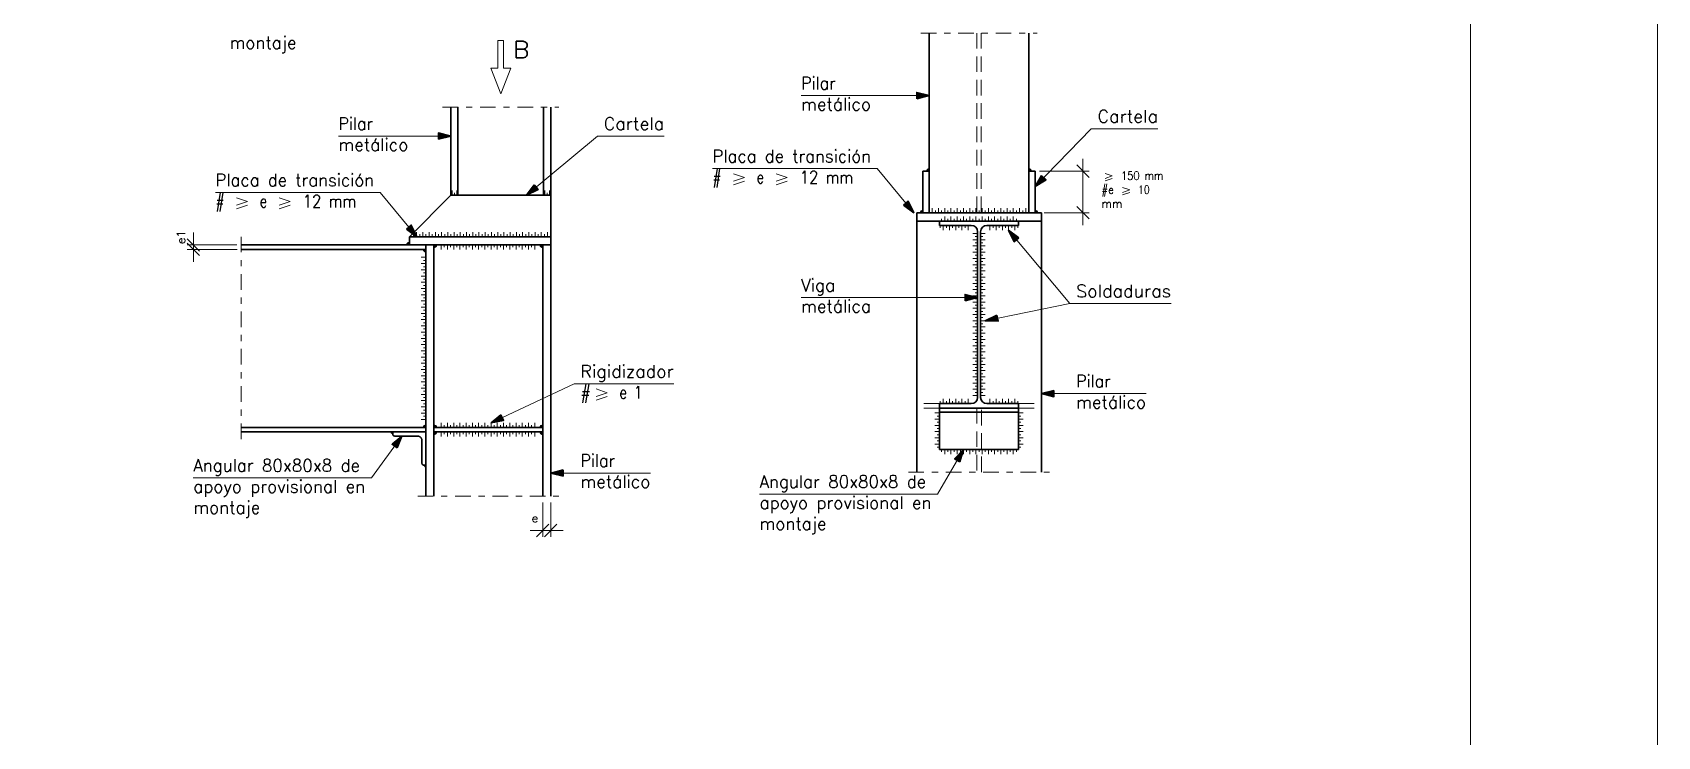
# Model space of a CAD drawing. Header units: millimetres. Extents: x 0 to 84, y 0 to 59.4.
# Drawn here: x 57.93 to 84, y 30.15 to 41.45 of the extents above; entities that cross this region are included whole.
import ezdxf
from ezdxf.enums import TextEntityAlignment as Align

# ---------------------------------------------------------------- set-up
doc = ezdxf.new("R2010")
doc.units = ezdxf.units.MM
doc.linetypes.add('DASHDOT', pattern=[0.5, 0.25, -0.125, 0, -0.125])
doc.linetypes.add('DASHED', pattern=[0.375, 0.25, -0.125])
for name, color, linetype, lineweight in [('0-CYPE0', 1, 'Continuous', 13), ('0-CYPE1', 2, 'Continuous', 18), ('0-CYPE2', 4, 'Continuous', 35), ('RECUAD_LIMITES', 2, 'Continuous', 0), ('RECUAD_MARCO', 1, 'Continuous', 20)]:
    doc.layers.add(name, color=color, linetype=linetype, lineweight=lineweight)
doc.styles.add('CYPETXT', font='romans__.ttf', dxfattribs={"height": 0.2})

msp = doc.modelspace()

# ---------------------------------------------------------------- hatches: boundary and pattern name
at = {"layer": '0-CYPE1'}
h = msp.add_hatch(color=256, dxfattribs=at)
edge = h.paths.add_edge_path(flags=0)
edge.add_line((72.316, 39.221), (72.316, 39.263))
edge.add_arc((72.316, 39.221), 0.0422, 90.0045, 180.0046)
edge.add_line((72.274, 39.221), (72.316, 39.221))
h = msp.add_hatch(color=256, dxfattribs=at)
edge = h.paths.add_edge_path(flags=0)
edge.add_line((73.916, 39.221), (73.958, 39.221))
edge.add_arc((73.916, 39.221), 0.0422, 360, 450)
edge.add_line((73.916, 39.263), (73.916, 39.221))
h = msp.add_hatch(color=256, dxfattribs=at)
edge = h.paths.add_edge_path(flags=0)
edge.add_line((72.216, 38.554), (72.216, 38.596))
edge.add_arc((72.216, 38.554), 0.0422, 90.0045, 180.0046)
edge.add_line((72.174, 38.554), (72.216, 38.554))
h = msp.add_hatch(color=256, dxfattribs=at)
edge = h.paths.add_edge_path(flags=0)
edge.add_line((74.016, 38.554), (74.058, 38.554))
edge.add_arc((74.016, 38.554), 0.0422, 360, 450)
edge.add_line((74.016, 38.596), (74.016, 38.554))
h = msp.add_hatch(color=256, dxfattribs=at)
edge = h.paths.add_edge_path(flags=0)
edge.add_line((63.977, 38.037), (63.977, 38.079))
edge.add_arc((63.977, 38.037), 0.0422, 90, 180)
edge.add_line((63.935, 38.037), (63.977, 38.037))
h = msp.add_hatch(color=256, dxfattribs=at)
edge = h.paths.add_edge_path(flags=0)
edge.add_line((64.244, 37.966), (64.202, 37.966))
edge.add_arc((64.244, 37.966), 0.0422, 180, 270)
edge.add_line((64.244, 37.924), (64.244, 37.966))
h = msp.add_hatch(color=256, dxfattribs=at)
edge = h.paths.add_edge_path(flags=0)
edge.add_line((64.371, 38.037), (64.371, 37.995))
edge.add_arc((64.371, 38.037), 0.0422, 270, 360)
edge.add_line((64.413, 38.037), (64.371, 38.037))
h = msp.add_hatch(color=256, dxfattribs=at)
edge = h.paths.add_edge_path(flags=0)
edge.add_line((66.117, 38.037), (66.075, 38.037))
edge.add_arc((66.117, 38.037), 0.0422, 180, 270)
edge.add_line((66.117, 37.995), (66.117, 38.037))
h = msp.add_hatch(color=256, dxfattribs=at)
edge = h.paths.add_edge_path(flags=0)
edge.add_line((63.708, 35.037), (63.678, 35.037))
edge.add_arc((63.708, 35.037), 0.0296, 180, 270)
edge.add_line((63.708, 35.008), (63.708, 35.037))
h = msp.add_hatch(color=256, dxfattribs=at)
edge = h.paths.add_edge_path(flags=0)
edge.add_line((64.244, 35.108), (64.244, 35.151))
edge.add_arc((64.244, 35.108), 0.0422, 90, 180)
edge.add_line((64.202, 35.108), (64.244, 35.108))
h = msp.add_hatch(color=256, dxfattribs=at)
edge = h.paths.add_edge_path(flags=0)
edge.add_line((64.371, 35.108), (64.413, 35.108))
edge.add_arc((64.371, 35.108), 0.0422, 360, 450)
edge.add_line((64.371, 35.151), (64.371, 35.108))
h = msp.add_hatch(color=256, dxfattribs=at)
edge = h.paths.add_edge_path(flags=0)
edge.add_line((64.371, 35.037), (64.371, 34.995))
edge.add_arc((64.371, 35.037), 0.0422, 270, 360)
edge.add_line((64.413, 35.037), (64.371, 35.037))
h = msp.add_hatch(color=256, dxfattribs=at)
edge = h.paths.add_edge_path(flags=0)
edge.add_line((66.117, 35.108), (66.117, 35.151))
edge.add_arc((66.117, 35.108), 0.0422, 90, 180)
edge.add_line((66.075, 35.108), (66.117, 35.108))
h = msp.add_hatch(color=256, dxfattribs=at)
edge = h.paths.add_edge_path(flags=0)
edge.add_line((66.117, 35.037), (66.075, 35.037))
edge.add_arc((66.117, 35.037), 0.0422, 180, 270)
edge.add_line((66.117, 34.995), (66.117, 35.037))
h = msp.add_hatch(color=256, dxfattribs=at)
edge = h.paths.add_edge_path(flags=0)
edge.add_line((64.244, 34.5), (64.214, 34.5))
edge.add_arc((64.244, 34.5), 0.0296, 180, 270)
edge.add_line((64.244, 34.471), (64.244, 34.5))
at = {"layer": '0-CYPE2'}
for points in [[(72.116, 40.384), (72.316, 40.434), (72.116, 40.484)], [(64.444, 39.734), (64.644, 39.784), (64.444, 39.834)], [(74.12, 39.154), (74.016, 38.976), (74.191, 39.084)], [(65.977, 39.003), (65.855, 38.837), (66.041, 38.926)], [(71.903, 38.677), (72.069, 38.554), (71.98, 38.74)], [(63.931, 38.293), (64.097, 38.17), (64.008, 38.356)], [(73.756, 38.153), (73.59, 38.275), (73.68, 38.089)], [(72.892, 37.143), (73.092, 37.193), (72.892, 37.243)], [(73.401, 36.91), (73.215, 36.821), (73.421, 36.812)], [(74.316, 35.703), (74.116, 35.653), (74.316, 35.603)], [(65.447, 35.314), (65.288, 35.183), (65.49, 35.223)], [(63.779, 34.78), (63.857, 34.97), (63.699, 34.839)], [(72.809, 34.556), (72.866, 34.754), (72.723, 34.606)], [(66.444, 34.428), (66.244, 34.378), (66.444, 34.328)]]:
    msp.add_hatch(color=256, dxfattribs=at).paths.add_polyline_path(points, flags=0)

# ---------------------------------------------------------------- linework, layer by layer
at = {"layer": '0-CYPE0', "linetype": 'DASHED'}
for p, q in [((73.083, 41.438), (73.083, 38.554)), ((73.149, 41.438), (73.149, 38.554)), ((72.483, 35.492), (72.116, 35.492)), ((73.749, 35.492), (74.116, 35.492)), ((72.483, 35.421), (72.116, 35.421)), ((73.079, 35.421), (73.079, 34.391)), ((73.153, 34.391), (73.153, 35.421)), ((73.749, 35.421), (74.116, 35.421))]:
    msp.add_line(p, q, dxfattribs=at)
at = {"layer": '0-CYPE1', "linetype": 'DASHDOT'}
for p, q in [((72.183, 41.438), (74.049, 41.438)), ((64.511, 40.247), (66.377, 40.247)), ((61.28, 38.17), (61.28, 34.904)), ((71.983, 34.391), (74.249, 34.391)), ((64.111, 34.007), (66.377, 34.007))]:
    msp.add_line(p, q, dxfattribs=at)
at = {"layer": '0-CYPE1'}
for p, q in [((70.261, 40.434), (71.483, 40.434)), ((71.483, 40.434), (72.316, 40.434)), ((74.917, 39.901), (74.016, 38.976)), ((74.917, 39.901), (75.986, 39.901)), ((62.838, 39.784), (64.06, 39.784)), ((64.06, 39.784), (64.644, 39.784)), ((66.996, 39.784), (65.855, 38.837)), ((66.996, 39.784), (68.065, 39.784)), ((74.783, 39.121), (74.783, 39.421)), ((68.839, 39.263), (71.483, 39.263)), ((69.178, 39.18), (69.352, 39.12)), ((69.178, 39.06), (69.352, 39.12)), ((69.862, 39.18), (70.036, 39.12)), ((69.862, 39.06), (70.036, 39.12)), ((71.483, 39.263), (72.069, 38.554)), ((72.274, 39.221), (72.316, 39.221)), ((72.316, 39.221), (72.316, 39.263)), ((73.916, 39.263), (73.916, 39.221)), ((73.916, 39.221), (73.958, 39.221)), ((74.086, 39.221), (74.883, 39.221)), ((74.683, 39.321), (74.883, 39.121)), ((74.783, 38.554), (74.783, 39.221)), ((75.138, 39.186), (75.254, 39.146)), ((75.138, 39.106), (75.254, 39.146)), ((75.138, 39.066), (75.254, 39.106)), ((60.867, 38.879), (63.511, 38.879)), ((63.511, 38.879), (64.097, 38.17)), ((64.663, 38.912), (64.663, 38.837)), ((64.701, 38.875), (64.701, 38.837)), ((64.739, 38.912), (64.739, 38.837)), ((66.15, 38.912), (66.15, 38.837)), ((66.187, 38.875), (66.187, 38.837)), ((66.225, 38.912), (66.225, 38.837)), ((69.178, 39), (69.352, 39.06)), ((69.862, 39), (70.036, 39.06)), ((75.418, 38.961), (75.534, 38.921)), ((75.418, 38.881), (75.534, 38.921)), ((75.418, 38.841), (75.534, 38.881)), ((61.206, 38.796), (61.38, 38.736)), ((61.206, 38.676), (61.38, 38.736)), ((61.206, 38.616), (61.38, 38.676)), ((61.89, 38.796), (62.064, 38.736)), ((61.89, 38.676), (62.064, 38.736)), ((61.89, 38.616), (62.064, 38.676)), ((72.216, 38.554), (72.216, 38.596)), ((72.366, 38.629), (72.366, 38.554)), ((72.416, 38.592), (72.416, 38.554)), ((72.466, 38.629), (72.466, 38.554)), ((72.516, 38.592), (72.516, 38.554)), ((72.566, 38.629), (72.566, 38.554)), ((72.616, 38.592), (72.616, 38.554)), ((72.666, 38.629), (72.666, 38.554)), ((72.716, 38.592), (72.716, 38.554)), ((72.766, 38.629), (72.766, 38.554)), ((72.816, 38.592), (72.816, 38.554)), ((72.866, 38.629), (72.866, 38.554)), ((72.916, 38.592), (72.916, 38.554)), ((72.966, 38.629), (72.966, 38.554)), ((73.016, 38.592), (73.016, 38.554)), ((73.066, 38.629), (73.066, 38.554)), ((73.116, 38.592), (73.116, 38.554)), ((73.166, 38.629), (73.166, 38.554)), ((73.216, 38.592), (73.216, 38.554)), ((73.266, 38.629), (73.266, 38.554)), ((73.316, 38.592), (73.316, 38.554)), ((73.366, 38.629), (73.366, 38.554)), ((73.416, 38.592), (73.416, 38.554)), ((73.466, 38.629), (73.466, 38.554)), ((73.516, 38.592), (73.516, 38.554)), ((73.566, 38.629), (73.566, 38.554)), ((73.616, 38.592), (73.616, 38.554)), ((73.666, 38.629), (73.666, 38.554)), ((73.716, 38.592), (73.716, 38.554)), ((73.766, 38.629), (73.766, 38.554)), ((73.816, 38.592), (73.816, 38.554)), ((73.866, 38.629), (73.866, 38.554)), ((74.016, 38.596), (74.016, 38.554)), ((74.683, 38.654), (74.883, 38.454)), ((74.783, 38.654), (74.783, 38.354)), ((72.174, 38.554), (72.216, 38.554)), ((72.492, 38.312), (72.492, 38.35)), ((72.516, 38.458), (72.516, 38.421)), ((72.542, 38.275), (72.542, 38.35)), ((72.566, 38.496), (72.566, 38.421)), ((72.592, 38.312), (72.592, 38.35)), ((72.616, 38.458), (72.616, 38.421)), ((72.642, 38.275), (72.642, 38.35)), ((72.666, 38.496), (72.666, 38.421)), ((72.692, 38.312), (72.692, 38.35)), ((72.716, 38.458), (72.716, 38.421)), ((72.742, 38.275), (72.742, 38.35)), ((72.766, 38.496), (72.766, 38.421)), ((72.792, 38.312), (72.792, 38.35)), ((72.816, 38.458), (72.816, 38.421)), ((72.842, 38.275), (72.842, 38.35)), ((72.866, 38.496), (72.866, 38.421)), ((72.892, 38.312), (72.892, 38.35)), ((72.916, 38.458), (72.916, 38.421)), ((72.942, 38.275), (72.942, 38.35)), ((72.966, 38.496), (72.966, 38.421)), ((73.016, 38.458), (73.016, 38.421)), ((73.066, 38.496), (73.066, 38.421)), ((73.116, 38.458), (73.116, 38.421)), ((73.166, 38.496), (73.166, 38.421)), ((73.216, 38.458), (73.216, 38.421)), ((73.266, 38.496), (73.266, 38.421)), ((73.29, 38.275), (73.29, 38.35)), ((73.316, 38.458), (73.316, 38.421)), ((73.34, 38.312), (73.34, 38.35)), ((73.366, 38.496), (73.366, 38.421)), ((73.39, 38.275), (73.39, 38.35)), ((73.416, 38.458), (73.416, 38.421)), ((73.44, 38.312), (73.44, 38.35)), ((73.466, 38.496), (73.466, 38.421)), ((73.49, 38.275), (73.49, 38.35)), ((73.516, 38.458), (73.516, 38.421)), ((73.54, 38.312), (73.54, 38.35)), ((73.566, 38.496), (73.566, 38.421)), ((73.59, 38.275), (73.59, 38.35)), ((73.616, 38.458), (73.616, 38.421)), ((73.64, 38.312), (73.64, 38.35)), ((73.666, 38.496), (73.666, 38.421)), ((73.69, 38.275), (73.69, 38.35)), ((73.716, 38.458), (73.716, 38.421)), ((73.74, 38.312), (73.74, 38.35)), ((74.016, 38.554), (74.058, 38.554)), ((74.163, 38.554), (74.883, 38.554)), ((60.412, 38.137), (60.612, 37.937)), ((60.412, 38.066), (60.612, 37.866)), ((60.512, 37.937), (60.512, 38.237)), ((60.512, 38.066), (60.512, 37.766)), ((63.977, 38.037), (63.977, 38.079)), ((64.044, 38.208), (64.044, 38.17)), ((64.094, 38.245), (64.094, 38.17)), ((64.144, 38.208), (64.144, 38.17)), ((64.194, 38.245), (64.194, 38.17)), ((64.244, 38.208), (64.244, 38.17)), ((64.294, 38.245), (64.294, 38.17)), ((64.344, 38.208), (64.344, 38.17)), ((64.394, 38.245), (64.394, 38.17)), ((64.444, 38.208), (64.444, 38.17)), ((64.494, 38.245), (64.494, 38.17)), ((64.544, 38.208), (64.544, 38.17)), ((64.594, 38.245), (64.594, 38.17)), ((64.644, 38.208), (64.644, 38.17)), ((64.694, 38.245), (64.694, 38.17)), ((64.744, 38.208), (64.744, 38.17)), ((64.794, 38.245), (64.794, 38.17)), ((64.844, 38.208), (64.844, 38.17)), ((64.894, 38.245), (64.894, 38.17)), ((64.944, 38.208), (64.944, 38.17)), ((64.994, 38.245), (64.994, 38.17)), ((65.044, 38.208), (65.044, 38.17)), ((65.094, 38.245), (65.094, 38.17)), ((65.144, 38.208), (65.144, 38.17)), ((65.194, 38.245), (65.194, 38.17)), ((65.244, 38.208), (65.244, 38.17)), ((65.294, 38.245), (65.294, 38.17)), ((65.344, 38.208), (65.344, 38.17)), ((65.394, 38.245), (65.394, 38.17)), ((65.444, 38.208), (65.444, 38.17)), ((65.494, 38.245), (65.494, 38.17)), ((65.544, 38.208), (65.544, 38.17)), ((65.594, 38.245), (65.594, 38.17)), ((65.644, 38.208), (65.644, 38.17)), ((65.694, 38.245), (65.694, 38.17)), ((65.744, 38.208), (65.744, 38.17)), ((65.794, 38.245), (65.794, 38.17)), ((65.844, 38.208), (65.844, 38.17)), ((65.894, 38.245), (65.894, 38.17)), ((65.944, 38.208), (65.944, 38.17)), ((65.994, 38.245), (65.994, 38.17)), ((66.044, 38.208), (66.044, 38.17)), ((66.094, 38.245), (66.094, 38.17)), ((66.144, 38.208), (66.144, 38.17)), ((66.194, 38.245), (66.194, 38.17)), ((73.017, 38.221), (73.092, 38.221)), ((73.017, 38.121), (73.092, 38.121)), ((73.055, 38.171), (73.092, 38.171)), ((73.055, 38.071), (73.092, 38.071)), ((73.215, 38.221), (73.14, 38.221)), ((73.177, 38.171), (73.14, 38.171)), ((73.215, 38.121), (73.14, 38.121)), ((73.177, 38.071), (73.14, 38.071)), ((74.573, 37.098), (73.59, 38.275)), ((61.21, 38.037), (60.412, 38.037)), ((61.213, 37.966), (60.412, 37.966)), ((60.512, 38.037), (60.512, 37.966)), ((63.935, 38.037), (63.977, 38.037)), ((64.169, 37.839), (64.244, 37.839)), ((64.244, 37.966), (64.202, 37.966)), ((64.244, 37.924), (64.244, 37.966)), ((64.371, 38.037), (64.371, 37.995)), ((64.413, 38.037), (64.371, 38.037)), ((64.488, 37.962), (64.488, 38.037)), ((64.538, 38), (64.538, 38.037)), ((64.588, 37.962), (64.588, 38.037)), ((64.638, 38), (64.638, 38.037)), ((64.688, 37.962), (64.688, 38.037)), ((64.738, 38), (64.738, 38.037)), ((64.788, 37.962), (64.788, 38.037)), ((64.838, 38), (64.838, 38.037)), ((64.888, 37.962), (64.888, 38.037)), ((64.938, 38), (64.938, 38.037)), ((64.988, 37.962), (64.988, 38.037)), ((65.038, 38), (65.038, 38.037)), ((65.088, 37.962), (65.088, 38.037)), ((65.138, 38), (65.138, 38.037)), ((65.188, 37.962), (65.188, 38.037)), ((65.238, 38), (65.238, 38.037)), ((65.288, 37.962), (65.288, 38.037)), ((65.338, 38), (65.338, 38.037)), ((65.388, 37.962), (65.388, 38.037)), ((65.438, 38), (65.438, 38.037)), ((65.488, 37.962), (65.488, 38.037)), ((65.538, 38), (65.538, 38.037)), ((65.588, 37.962), (65.588, 38.037)), ((65.638, 38), (65.638, 38.037)), ((65.688, 37.962), (65.688, 38.037)), ((65.738, 38), (65.738, 38.037)), ((65.788, 37.962), (65.788, 38.037)), ((65.838, 38), (65.838, 38.037)), ((65.888, 37.962), (65.888, 38.037)), ((65.938, 38), (65.938, 38.037)), ((65.988, 37.962), (65.988, 38.037)), ((66.117, 38.037), (66.075, 38.037)), ((66.117, 37.995), (66.117, 38.037)), ((73.017, 38.021), (73.092, 38.021)), ((73.017, 37.921), (73.092, 37.921)), ((73.017, 37.821), (73.092, 37.821)), ((73.055, 37.971), (73.092, 37.971)), ((73.055, 37.871), (73.092, 37.871)), ((73.215, 38.021), (73.14, 38.021)), ((73.177, 37.971), (73.14, 37.971)), ((73.215, 37.921), (73.14, 37.921)), ((73.177, 37.871), (73.14, 37.871)), ((73.215, 37.821), (73.14, 37.821)), ((64.169, 37.739), (64.244, 37.739)), ((64.169, 37.639), (64.244, 37.639)), ((64.206, 37.789), (64.244, 37.789)), ((64.206, 37.689), (64.244, 37.689)), ((64.206, 37.589), (64.244, 37.589)), ((73.017, 37.721), (73.092, 37.721)), ((73.017, 37.621), (73.092, 37.621)), ((73.055, 37.771), (73.092, 37.771)), ((73.055, 37.671), (73.092, 37.671)), ((73.055, 37.571), (73.092, 37.571)), ((73.177, 37.771), (73.14, 37.771)), ((73.215, 37.721), (73.14, 37.721)), ((73.177, 37.671), (73.14, 37.671)), ((73.215, 37.621), (73.14, 37.621)), ((73.177, 37.571), (73.14, 37.571)), ((64.169, 37.539), (64.244, 37.539)), ((64.169, 37.439), (64.244, 37.439)), ((64.169, 37.339), (64.244, 37.339)), ((64.206, 37.489), (64.244, 37.489)), ((64.206, 37.389), (64.244, 37.389)), ((64.206, 37.289), (64.244, 37.289)), ((73.017, 37.521), (73.092, 37.521)), ((73.017, 37.421), (73.092, 37.421)), ((73.017, 37.321), (73.092, 37.321)), ((73.055, 37.471), (73.092, 37.471)), ((73.055, 37.371), (73.092, 37.371)), ((73.215, 37.521), (73.14, 37.521)), ((73.177, 37.471), (73.14, 37.471)), ((73.215, 37.421), (73.14, 37.421)), ((73.177, 37.371), (73.14, 37.371)), ((73.215, 37.321), (73.14, 37.321)), ((64.169, 37.239), (64.244, 37.239)), ((64.169, 37.139), (64.244, 37.139)), ((64.169, 37.039), (64.244, 37.039)), ((64.206, 37.189), (64.244, 37.189)), ((64.206, 37.089), (64.244, 37.089)), ((70.261, 37.193), (71.483, 37.193)), ((71.483, 37.193), (73.092, 37.193)), ((73.017, 37.221), (73.092, 37.221)), ((73.017, 37.121), (73.092, 37.121)), ((73.017, 37.021), (73.092, 37.021)), ((73.055, 37.271), (73.092, 37.271)), ((73.055, 37.171), (73.092, 37.171)), ((73.055, 37.071), (73.092, 37.071)), ((73.177, 37.271), (73.14, 37.271)), ((73.215, 37.221), (73.14, 37.221)), ((73.177, 37.171), (73.14, 37.171)), ((73.215, 37.121), (73.14, 37.121)), ((73.177, 37.071), (73.14, 37.071)), ((73.215, 37.021), (73.14, 37.021)), ((73.215, 36.821), (74.573, 37.098)), ((74.573, 37.098), (76.197, 37.098)), ((64.169, 36.939), (64.244, 36.939)), ((64.169, 36.839), (64.244, 36.839)), ((64.206, 36.989), (64.244, 36.989)), ((64.206, 36.889), (64.244, 36.889)), ((64.206, 36.789), (64.244, 36.789)), ((73.017, 36.921), (73.092, 36.921)), ((73.017, 36.821), (73.092, 36.821)), ((73.055, 36.971), (73.092, 36.971)), ((73.055, 36.871), (73.092, 36.871)), ((73.055, 36.771), (73.092, 36.771)), ((73.177, 36.971), (73.14, 36.971)), ((73.215, 36.921), (73.14, 36.921)), ((73.177, 36.871), (73.14, 36.871)), ((73.215, 36.821), (73.14, 36.821)), ((73.177, 36.771), (73.14, 36.771)), ((64.169, 36.739), (64.244, 36.739)), ((64.169, 36.639), (64.244, 36.639)), ((64.169, 36.539), (64.244, 36.539)), ((64.206, 36.689), (64.244, 36.689)), ((64.206, 36.589), (64.244, 36.589)), ((73.017, 36.721), (73.092, 36.721)), ((73.017, 36.621), (73.092, 36.621)), ((73.017, 36.521), (73.092, 36.521)), ((73.055, 36.671), (73.092, 36.671)), ((73.055, 36.571), (73.092, 36.571)), ((73.215, 36.721), (73.14, 36.721)), ((73.177, 36.671), (73.14, 36.671)), ((73.215, 36.621), (73.14, 36.621)), ((73.177, 36.571), (73.14, 36.571)), ((73.215, 36.521), (73.14, 36.521)), ((64.169, 36.439), (64.244, 36.439)), ((64.169, 36.339), (64.244, 36.339)), ((64.169, 36.239), (64.244, 36.239)), ((64.206, 36.489), (64.244, 36.489)), ((64.206, 36.389), (64.244, 36.389)), ((64.206, 36.289), (64.244, 36.289)), ((73.017, 36.421), (73.092, 36.421)), ((73.017, 36.321), (73.092, 36.321)), ((73.055, 36.471), (73.092, 36.471)), ((73.055, 36.371), (73.092, 36.371)), ((73.055, 36.271), (73.092, 36.271)), ((73.177, 36.471), (73.14, 36.471)), ((73.215, 36.421), (73.14, 36.421)), ((73.177, 36.371), (73.14, 36.371)), ((73.215, 36.321), (73.14, 36.321)), ((73.177, 36.271), (73.14, 36.271)), ((64.169, 36.139), (64.244, 36.139)), ((64.169, 36.039), (64.244, 36.039)), ((64.206, 36.189), (64.244, 36.189)), ((64.206, 36.089), (64.244, 36.089)), ((64.206, 35.989), (64.244, 35.989)), ((73.017, 36.221), (73.092, 36.221)), ((73.017, 36.121), (73.092, 36.121)), ((73.017, 36.021), (73.092, 36.021)), ((73.055, 36.171), (73.092, 36.171)), ((73.055, 36.071), (73.092, 36.071)), ((73.215, 36.221), (73.14, 36.221)), ((73.177, 36.171), (73.14, 36.171)), ((73.215, 36.121), (73.14, 36.121)), ((73.177, 36.071), (73.14, 36.071)), ((73.215, 36.021), (73.14, 36.021)), ((64.169, 35.939), (64.244, 35.939)), ((64.169, 35.839), (64.244, 35.839)), ((64.169, 35.739), (64.244, 35.739)), ((64.206, 35.889), (64.244, 35.889)), ((64.206, 35.789), (64.244, 35.789)), ((65.288, 35.183), (66.621, 35.809)), ((66.621, 35.809), (68.218, 35.809)), ((66.976, 35.727), (67.15, 35.667)), ((73.017, 35.921), (73.092, 35.921)), ((73.017, 35.821), (73.092, 35.821)), ((73.017, 35.721), (73.092, 35.721)), ((73.055, 35.971), (73.092, 35.971)), ((73.055, 35.871), (73.092, 35.871)), ((73.055, 35.771), (73.092, 35.771)), ((73.177, 35.971), (73.14, 35.971)), ((73.215, 35.921), (73.14, 35.921)), ((73.177, 35.871), (73.14, 35.871)), ((73.215, 35.821), (73.14, 35.821)), ((73.177, 35.771), (73.14, 35.771)), ((73.215, 35.721), (73.14, 35.721)), ((64.169, 35.639), (64.244, 35.639)), ((64.169, 35.539), (64.244, 35.539)), ((64.206, 35.689), (64.244, 35.689)), ((64.206, 35.589), (64.244, 35.589)), ((64.206, 35.489), (64.244, 35.489)), ((66.976, 35.607), (67.15, 35.667)), ((66.976, 35.547), (67.15, 35.607)), ((72.492, 35.53), (72.492, 35.492)), ((72.542, 35.567), (72.542, 35.492)), ((72.592, 35.53), (72.592, 35.492)), ((72.642, 35.567), (72.642, 35.492)), ((72.692, 35.53), (72.692, 35.492)), ((72.742, 35.567), (72.742, 35.492)), ((72.792, 35.53), (72.792, 35.492)), ((72.842, 35.567), (72.842, 35.492)), ((72.892, 35.53), (72.892, 35.492)), ((72.942, 35.567), (72.942, 35.492)), ((73.017, 35.621), (73.092, 35.621)), ((73.055, 35.671), (73.092, 35.671)), ((73.177, 35.671), (73.14, 35.671)), ((73.215, 35.621), (73.14, 35.621)), ((73.29, 35.567), (73.29, 35.492)), ((73.34, 35.53), (73.34, 35.492)), ((73.39, 35.567), (73.39, 35.492)), ((73.44, 35.53), (73.44, 35.492)), ((73.49, 35.567), (73.49, 35.492)), ((73.54, 35.53), (73.54, 35.492)), ((73.59, 35.567), (73.59, 35.492)), ((73.64, 35.53), (73.64, 35.492)), ((73.69, 35.567), (73.69, 35.492)), ((73.74, 35.53), (73.74, 35.492)), ((74.573, 35.653), (74.116, 35.653)), ((74.573, 35.653), (75.795, 35.653)), ((64.169, 35.439), (64.244, 35.439)), ((64.169, 35.339), (64.244, 35.339)), ((64.169, 35.239), (64.244, 35.239)), ((64.206, 35.389), (64.244, 35.389)), ((64.206, 35.289), (64.244, 35.289)), ((72.408, 35.342), (72.483, 35.342)), ((72.408, 35.242), (72.483, 35.242)), ((72.445, 35.292), (72.483, 35.292)), ((73.824, 35.342), (73.749, 35.342)), ((73.787, 35.292), (73.749, 35.292)), ((73.824, 35.242), (73.749, 35.242)), ((63.368, 34.3), (63.857, 34.97)), ((63.708, 35.037), (63.678, 35.037)), ((63.708, 35.008), (63.708, 35.037)), ((64.202, 35.108), (64.244, 35.108)), ((64.244, 35.108), (64.244, 35.151)), ((64.371, 35.151), (64.371, 35.108)), ((64.371, 35.108), (64.413, 35.108)), ((64.371, 35.037), (64.371, 34.995)), ((64.413, 35.037), (64.371, 35.037)), ((64.488, 35.183), (64.488, 35.108)), ((64.488, 34.962), (64.488, 35.037)), ((64.538, 35.146), (64.538, 35.108)), ((64.538, 35), (64.538, 35.037)), ((64.588, 35.183), (64.588, 35.108)), ((64.588, 34.962), (64.588, 35.037)), ((64.638, 35.146), (64.638, 35.108)), ((64.638, 35), (64.638, 35.037)), ((64.688, 35.183), (64.688, 35.108)), ((64.688, 34.962), (64.688, 35.037)), ((64.738, 35.146), (64.738, 35.108)), ((64.738, 35), (64.738, 35.037)), ((64.788, 35.183), (64.788, 35.108)), ((64.788, 34.962), (64.788, 35.037)), ((64.838, 35.146), (64.838, 35.108)), ((64.838, 35), (64.838, 35.037)), ((64.888, 35.183), (64.888, 35.108)), ((64.888, 34.962), (64.888, 35.037)), ((64.938, 35.146), (64.938, 35.108)), ((64.938, 35), (64.938, 35.037)), ((64.988, 35.183), (64.988, 35.108)), ((64.988, 34.962), (64.988, 35.037)), ((65.038, 35.146), (65.038, 35.108)), ((65.038, 35), (65.038, 35.037)), ((65.088, 35.183), (65.088, 35.108)), ((65.088, 34.962), (65.088, 35.037)), ((65.138, 35.146), (65.138, 35.108)), ((65.138, 35), (65.138, 35.037)), ((65.188, 35.183), (65.188, 35.108)), ((65.188, 34.962), (65.188, 35.037)), ((65.238, 35.146), (65.238, 35.108)), ((65.238, 35), (65.238, 35.037)), ((65.288, 35.183), (65.288, 35.108)), ((65.288, 34.962), (65.288, 35.037)), ((65.338, 35.146), (65.338, 35.108)), ((65.338, 35), (65.338, 35.037)), ((65.388, 35.183), (65.388, 35.108)), ((65.388, 34.962), (65.388, 35.037)), ((65.438, 35.146), (65.438, 35.108)), ((65.438, 35), (65.438, 35.037)), ((65.488, 35.183), (65.488, 35.108)), ((65.488, 34.962), (65.488, 35.037)), ((65.538, 35.146), (65.538, 35.108)), ((65.538, 35), (65.538, 35.037)), ((65.588, 35.183), (65.588, 35.108)), ((65.588, 34.962), (65.588, 35.037)), ((65.638, 35.146), (65.638, 35.108)), ((65.638, 35), (65.638, 35.037)), ((65.688, 35.183), (65.688, 35.108)), ((65.688, 34.962), (65.688, 35.037)), ((65.738, 35.146), (65.738, 35.108)), ((65.738, 35), (65.738, 35.037)), ((65.788, 35.183), (65.788, 35.108)), ((65.788, 34.962), (65.788, 35.037)), ((65.838, 35.146), (65.838, 35.108)), ((65.838, 35), (65.838, 35.037)), ((65.888, 35.183), (65.888, 35.108)), ((65.888, 34.962), (65.888, 35.037)), ((65.938, 35.146), (65.938, 35.108)), ((65.938, 35), (65.938, 35.037)), ((65.988, 35.183), (65.988, 35.108)), ((65.988, 34.962), (65.988, 35.037)), ((66.075, 35.108), (66.117, 35.108)), ((66.117, 35.037), (66.075, 35.037)), ((66.117, 35.108), (66.117, 35.151)), ((66.117, 34.995), (66.117, 35.037)), ((72.408, 35.142), (72.483, 35.142)), ((72.408, 35.042), (72.483, 35.042)), ((72.408, 34.942), (72.483, 34.942)), ((72.445, 35.192), (72.483, 35.192)), ((72.445, 35.092), (72.483, 35.092)), ((72.445, 34.992), (72.483, 34.992)), ((73.787, 35.192), (73.749, 35.192)), ((73.824, 35.142), (73.749, 35.142)), ((73.787, 35.092), (73.749, 35.092)), ((73.824, 35.042), (73.749, 35.042)), ((73.787, 34.992), (73.749, 34.992)), ((73.824, 34.942), (73.749, 34.942)), ((72.408, 34.842), (72.483, 34.842)), ((72.445, 34.892), (72.483, 34.892)), ((72.445, 34.792), (72.483, 34.792)), ((72.452, 34.04), (72.866, 34.754)), ((72.516, 34.717), (72.516, 34.754)), ((72.566, 34.679), (72.566, 34.754)), ((72.616, 34.717), (72.616, 34.754)), ((72.666, 34.679), (72.666, 34.754)), ((72.716, 34.717), (72.716, 34.754)), ((72.766, 34.679), (72.766, 34.754)), ((72.816, 34.717), (72.816, 34.754)), ((72.866, 34.679), (72.866, 34.754)), ((72.916, 34.717), (72.916, 34.754)), ((72.966, 34.679), (72.966, 34.754)), ((73.016, 34.717), (73.016, 34.754)), ((73.066, 34.679), (73.066, 34.754)), ((73.116, 34.717), (73.116, 34.754)), ((73.166, 34.679), (73.166, 34.754)), ((73.216, 34.717), (73.216, 34.754)), ((73.266, 34.679), (73.266, 34.754)), ((73.316, 34.717), (73.316, 34.754)), ((73.366, 34.679), (73.366, 34.754)), ((73.416, 34.717), (73.416, 34.754)), ((73.466, 34.679), (73.466, 34.754)), ((73.516, 34.717), (73.516, 34.754)), ((73.566, 34.679), (73.566, 34.754)), ((73.616, 34.717), (73.616, 34.754)), ((73.666, 34.679), (73.666, 34.754)), ((73.716, 34.717), (73.716, 34.754)), ((73.787, 34.892), (73.749, 34.892)), ((73.824, 34.842), (73.749, 34.842)), ((73.787, 34.792), (73.749, 34.792)), ((64.244, 34.5), (64.214, 34.5)), ((64.244, 34.471), (64.244, 34.5)), ((60.511, 34.3), (63.368, 34.3)), ((66.244, 34.378), (66.621, 34.378)), ((66.621, 34.378), (67.843, 34.378)), ((66.117, 33.904), (66.117, 33.355)), ((66.244, 33.904), (66.244, 33.355)), ((69.595, 34.04), (72.452, 34.04)), ((66.217, 33.455), (65.917, 33.455)), ((66.017, 33.355), (66.217, 33.555)), ((66.117, 33.455), (66.244, 33.455)), ((66.144, 33.355), (66.344, 33.555)), ((66.144, 33.455), (66.444, 33.455))]:
    msp.add_line(p, q, dxfattribs=at)
msp.add_lwpolyline([(65.398, 41.318), (65.49, 41.318), (65.49, 40.873), (65.604, 40.873), (65.444, 40.462), (65.284, 40.873), (65.398, 40.873), (65.398, 41.318)], close=True, dxfattribs=at)
for centre, radius, start, end in [((72.316, 39.221), 0.0422, 90.0045, 180.0046), ((73.916, 39.221), 0.0422, 360, 90), ((72.216, 38.554), 0.0422, 90.0045, 180.0046), ((74.016, 38.554), 0.0422, 360, 90), ((63.977, 38.037), 0.0422, 90, 180), ((64.244, 37.966), 0.0422, 180, 270), ((64.371, 38.037), 0.0422, 270, 0), ((66.117, 38.037), 0.0422, 180, 270), ((63.708, 35.037), 0.0296, 180, 270), ((64.244, 35.108), 0.0422, 90, 180), ((64.371, 35.108), 0.0422, 360, 90), ((64.371, 35.037), 0.0422, 270, 0), ((66.117, 35.108), 0.0422, 90, 180), ((66.117, 35.037), 0.0422, 180, 270), ((64.244, 34.5), 0.0296, 180, 270)]:
    msp.add_arc(centre, radius, start, end, dxfattribs=at)
for points in [[(63.708, 34.99), (63.713, 34.991), (63.708, 35.01)], [(63.708, 34.978), (63.722, 34.98), (63.708, 34.99), (63.713, 34.991)], [(64.185, 34.5), (64.187, 34.515), (64.197, 34.5), (64.198, 34.505)], [(64.197, 34.5), (64.198, 34.505), (64.217, 34.5)]]:
    msp.add_solid(points, dxfattribs=at)
at = {"layer": '0-CYPE2'}
for p, q in [((72.316, 41.438), (72.316, 38.554)), ((73.916, 41.438), (73.916, 38.554)), ((64.644, 40.247), (64.644, 38.837)), ((64.757, 40.247), (64.757, 38.837)), ((66.131, 40.247), (66.131, 38.837)), ((66.244, 34.007), (66.244, 40.247)), ((72.216, 39.221), (72.316, 39.221)), ((72.216, 39.221), (72.216, 38.554)), ((73.916, 39.221), (74.016, 39.221)), ((74.016, 39.221), (74.016, 38.554)), ((63.977, 38.17), (64.644, 38.837)), ((64.644, 38.837), (66.244, 38.837)), ((72.116, 38.421), (72.116, 38.554)), ((74.116, 38.554), (72.116, 38.554)), ((72.116, 38.421), (74.116, 38.421)), ((72.116, 38.421), (72.116, 34.391)), ((72.483, 38.421), (72.483, 38.35)), ((72.483, 38.35), (72.992, 38.35)), ((73.104, 38.554), (73.104, 38.554)), ((73.104, 38.554), (73.104, 38.554)), ((74.116, 38.421), (74.116, 38.554)), ((74.116, 38.421), (74.116, 34.391)), ((63.977, 38.037), (63.977, 38.17)), ((66.244, 38.17), (63.977, 38.17)), ((73.092, 38.25), (73.092, 35.592)), ((73.14, 35.592), (73.14, 38.25)), ((66.244, 38.037), (61.28, 38.037)), ((61.28, 37.966), (64.244, 37.966)), ((64.244, 34.007), (64.244, 38.037)), ((64.371, 34.007), (64.371, 38.037)), ((66.117, 34.007), (66.117, 38.037)), ((72.992, 35.492), (72.483, 35.492)), ((72.483, 35.492), (72.483, 34.754)), ((73.749, 35.492), (73.24, 35.492)), ((73.749, 35.492), (73.749, 34.754)), ((72.483, 35.421), (73.749, 35.421)), ((72.483, 35.354), (73.749, 35.354)), ((61.28, 35.108), (64.244, 35.108)), ((61.28, 35.037), (64.244, 35.037)), ((64.371, 35.108), (66.117, 35.108)), ((64.371, 35.037), (66.117, 35.037)), ((72.483, 34.754), (73.749, 34.754)), ((73.154, 34.754), (73.154, 34.754))]:
    msp.add_line(p, q, dxfattribs=at)
for points in [[(72.116, 40.384), (72.316, 40.434), (72.116, 40.484)], [(64.444, 39.734), (64.644, 39.784), (64.444, 39.834)], [(74.12, 39.154), (74.016, 38.976), (74.191, 39.084)], [(65.977, 39.003), (65.855, 38.837), (66.041, 38.926)], [(71.903, 38.677), (72.069, 38.554), (71.98, 38.74)], [(63.931, 38.293), (64.097, 38.17), (64.008, 38.356)], [(73.756, 38.153), (73.59, 38.275), (73.68, 38.089)], [(72.892, 37.143), (73.092, 37.193), (72.892, 37.243)], [(73.401, 36.91), (73.215, 36.821), (73.421, 36.812)], [(74.316, 35.703), (74.116, 35.653), (74.316, 35.603)], [(65.447, 35.314), (65.288, 35.183), (65.49, 35.223)], [(63.779, 34.78), (63.857, 34.97), (63.699, 34.839)], [(64.177, 34.904), (64.177, 34.537), (64.177, 34.534), (64.178, 34.531), (64.179, 34.528), (64.18, 34.525), (64.181, 34.522), (64.182, 34.52), (64.184, 34.517), (64.186, 34.515), (64.188, 34.512), (64.191, 34.511), (64.193, 34.509), (64.196, 34.507), (64.199, 34.506), (64.201, 34.505), (64.204, 34.504), (64.208, 34.504), (64.211, 34.504), (64.244, 34.504), (64.244, 35.037), (63.711, 35.037), (63.711, 35.004), (63.711, 35.001), (63.711, 34.998), (63.712, 34.995), (63.713, 34.992), (63.714, 34.989), (63.716, 34.986), (63.717, 34.984), (63.719, 34.981), (63.721, 34.979), (63.724, 34.977), (63.726, 34.975), (63.729, 34.974), (63.732, 34.973), (63.735, 34.972), (63.738, 34.971), (63.741, 34.971), (63.744, 34.97), (64.111, 34.97), (64.117, 34.97), (64.123, 34.969), (64.129, 34.968), (64.135, 34.966), (64.14, 34.963), (64.146, 34.96), (64.151, 34.957), (64.156, 34.953), (64.16, 34.949), (64.164, 34.944), (64.167, 34.939), (64.17, 34.933), (64.173, 34.928), (64.175, 34.922), (64.176, 34.916), (64.177, 34.91), (64.177, 34.904)], [(72.809, 34.556), (72.866, 34.754), (72.723, 34.606)], [(66.444, 34.428), (66.244, 34.378), (66.444, 34.328)]]:
    msp.add_lwpolyline(points, close=True, dxfattribs=at)
for points in [[(72.116, 40.384), (72.116, 40.484)], [(64.444, 39.734), (64.444, 39.834)], [(74.12, 39.154), (74.191, 39.084)], [(65.977, 39.003), (66.041, 38.926)], [(71.903, 38.677), (71.98, 38.74)], [(63.931, 38.293), (64.008, 38.356)], [(73.24, 38.35), (73.749, 38.35), (73.749, 38.421)], [(73.756, 38.153), (73.68, 38.089)], [(72.892, 37.143), (72.892, 37.243)], [(73.401, 36.91), (73.421, 36.812)], [(74.316, 35.703), (74.316, 35.603)], [(65.447, 35.314), (65.49, 35.223)], [(63.779, 34.78), (63.699, 34.839)], [(66.444, 34.428), (66.444, 34.328)], [(72.809, 34.556), (72.723, 34.606)]]:
    msp.add_lwpolyline(points, dxfattribs=at)
for centre, start, end in [((72.992, 38.25), 0, 90), ((73.24, 38.25), 90, 180), ((72.992, 35.592), 270, 360), ((73.24, 35.592), 180, 270)]:
    msp.add_arc(centre, 0.1, start, end, dxfattribs=at)
at = {"layer": 'RECUAD_LIMITES'}
msp.add_lwpolyline([(0, 0), (84, 0), (84, 59.4), (0, 59.4), (0, 0)], close=True, dxfattribs=at)
at = {"layer": 'RECUAD_MARCO'}
msp.add_lwpolyline([(3, 3), (81, 3), (81, 56.4), (3, 56.4), (3, 3)], close=True, dxfattribs=at)

# ---------------------------------------------------------------- texts
at = {"layer": '0-CYPE1', "style": 'CYPETXT'}
for s, height, width, p, p2 in [('montaje', 0.2, 0.87602, (61.093, 41.184), (62.167, 41.184)), ('B', 0.267, 0.838198, (65.637, 41.039), (65.905, 41.039)), ('Pilar ', 0.2, 0.783326, (70.261, 40.534), (70.945, 40.534)), ('metálico', 0.2, 0.878484, (70.261, 40.196), (71.383, 40.196)), ('Cartela', 0.2, 0.878036, (75.017, 40.001), (75.986, 40.001)), ('Pilar ', 0.2, 0.783326, (62.838, 39.884), (63.522, 39.884)), ('Cartela', 0.2, 0.878036, (67.096, 39.884), (68.065, 39.884)), ('metálico', 0.2, 0.878484, (62.838, 39.547), (63.96, 39.547)), ('Placa de transición', 0.2, 0.832188, (68.839, 39.363), (71.383, 39.363)), ('Placa de transición', 0.2, 0.832188, (60.867, 38.979), (63.411, 38.979)), ('# ', 0.2, 0.623762, (68.839, 39.025), (69.091, 39.025)), (' e ', 0.2, 0.581516, (69.439, 39.025), (69.775, 39.025)), (' 12 mm ', 0.2, 0.697853, (70.123, 39.025), (71.215, 39.025)), (' 150 mm ', 0.1333, 0.716968, (75.312, 39.083), (76.152, 39.083)), ('# ', 0.2, 0.623762, (60.867, 38.641), (61.119, 38.641)), ('#e ', 0.1333, 0.726895, (75.08, 38.858), (75.36, 38.858)), (' 10 ', 0.1333, 0.638621, (75.592, 38.858), (75.928, 38.858)), (' e ', 0.2, 0.581516, (61.467, 38.641), (61.803, 38.641)), (' 12 mm ', 0.2, 0.697853, (62.151, 38.641), (63.243, 38.641)), ('mm', 0.1333, 0.878661, (75.08, 38.633), (75.416, 38.633)), ('Viga ', 0.2, 0.832319, (70.261, 37.293), (70.945, 37.293)), ('Soldaduras', 0.2, 0.916637, (74.673, 37.198), (76.197, 37.198)), ('metálica', 0.2, 0.878484, (70.261, 36.955), (71.383, 36.955)), ('Rigidizador', 0.2, 0.908374, (66.721, 35.909), (68.218, 35.909)), ('#', 0.2, 0.831683, (66.721, 35.572), (66.889, 35.572)), (' e 1 ', 0.2, 0.604689, (67.237, 35.572), (67.825, 35.572)), ('Pilar ', 0.2, 0.783326, (74.673, 35.753), (75.357, 35.753)), ('metálico', 0.2, 0.878484, (74.673, 35.415), (75.795, 35.415)), ('Pilar ', 0.2, 0.783326, (66.721, 34.478), (67.405, 34.478)), ('Angular 80x80x8 de', 0.2, 0.844336, (60.511, 34.4), (63.184, 34.4)), ('apoyo provisional en', 0.2, 0.84836, (60.511, 34.062), (63.268, 34.062)), ('metálico', 0.2, 0.878484, (66.721, 34.14), (67.843, 34.14)), ('Angular 80x80x8 de', 0.2, 0.844336, (69.595, 34.14), (72.268, 34.14)), ('montaje', 0.2, 0.87602, (60.511, 33.725), (61.585, 33.725)), ('apoyo provisional en', 0.2, 0.84836, (69.595, 33.802), (72.352, 33.802)), ('e', 0.133, 0.966628, (65.936, 33.588), (66.048, 33.588)), ('montaje', 0.2, 0.87602, (69.595, 33.465), (70.669, 33.465))]:
    msp.add_text(s, height=height, dxfattribs=dict(at, width=width)).set_placement(p, p2, align=Align.FIT)
at = {"layer": '0-CYPE1', "style": 'CYPETXT', "width": 0.917031}
msp.add_text('e1', height=0.1333, rotation=90, dxfattribs=at).set_placement((60.379, 38.05), (60.379, 38.274), align=Align.FIT)

doc.saveas('drawing.dxf')
